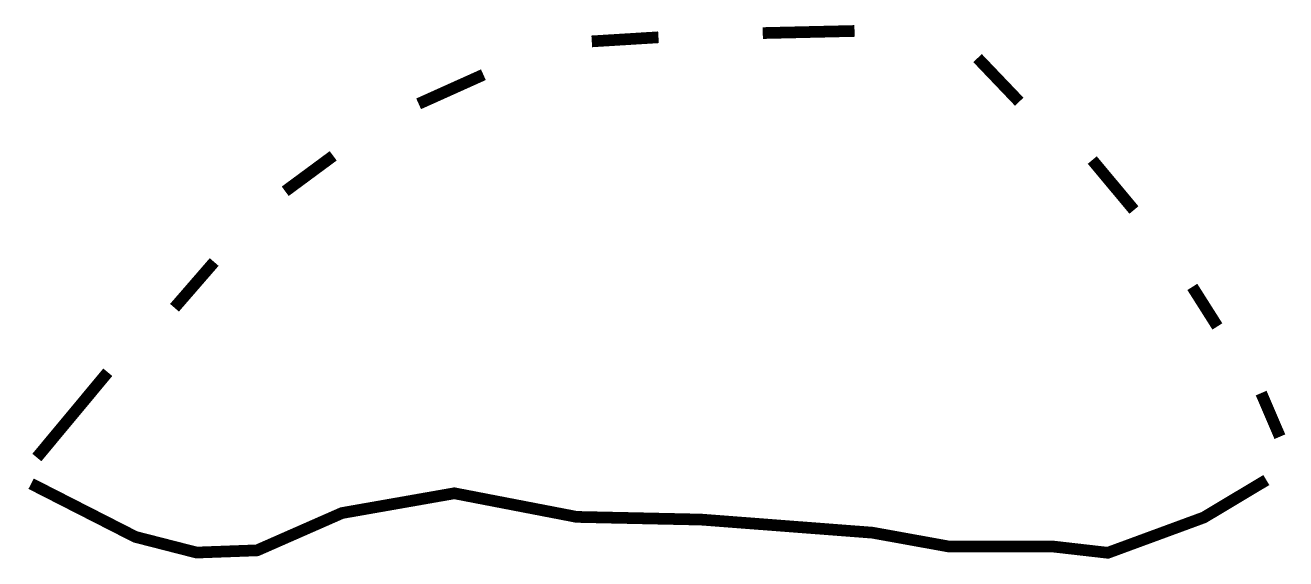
# Model space of a CAD drawing. Extents: x 0.1 to 10.8, y -0.1 to 4.5.
import ezdxf

# ---------------------------------------------------------------- set-up
doc = ezdxf.new("R2010")
doc.units = 0
doc.header["$MEASUREMENT"] = 0
doc.layers.get('0').update_dxf_attribs({"linetype": 'CONTINUOUS'})

msp = doc.modelspace()

# ---------------------------------------------------------------- linework, layer by layer
at = {"const_width": 0.1}
for points in [[(4.892, 4.346), (5.462, 4.381)], [(6.353, 4.417), (7.137, 4.435)], [(8.188, 4.203), (8.544, 3.83)], [(3.413, 3.812), (3.966, 4.061)], [(2.273, 3.064), (2.683, 3.367)], [(9.168, 3.331), (9.524, 2.904)], [(1.327, 2.068), (1.666, 2.459)], [(10.023, 2.246), (10.237, 1.908)], [(0.151, 0.787), (0.757, 1.516)], [(10.611, 1.338), (10.771, 0.965)], [(0.102, 0.563), (0.993, 0.108), (1.516, -0.026), (2.033, -0.007), (2.758, 0.312), (3.718, 0.481), (4.763, 0.279), (5.827, 0.256), (7.29, 0.144), (7.947, 0.025), (8.838, 0.025), (9.301, -0.028), (10.121, 0.274), (10.655, 0.594)]]:
    msp.add_lwpolyline(points, dxfattribs=at)
msp.add_lwpolyline([(0.563, 1.338), (0.563, 1.338)], close=True, dxfattribs=at)

doc.saveas('drawing.dxf')
